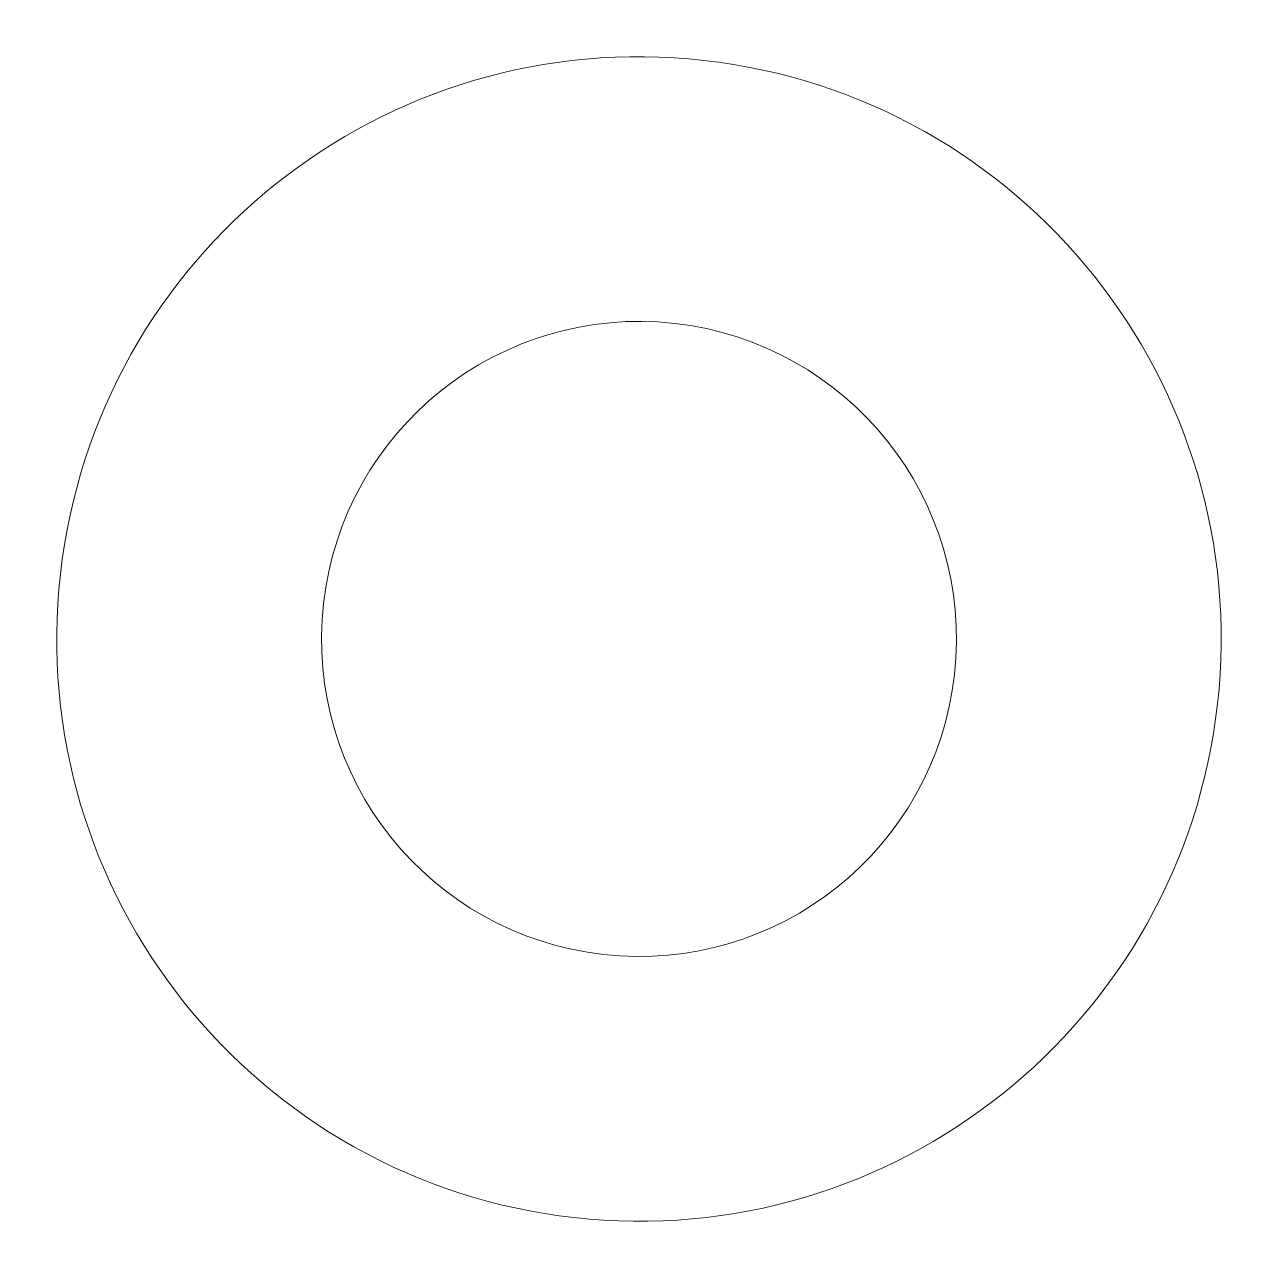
# Model space of a CAD drawing. Header units: inches. Extents: x -600 to 1443, y -822 to 226.
# Drawn here: x 753.71 to 786.61, y 112.16 to 145.06 of the extents above; entities that cross this region are included whole.
import ezdxf

# ---------------------------------------------------------------- set-up
doc = ezdxf.new("R2010")
doc.units = ezdxf.units.IN
doc.header["$MEASUREMENT"] = 0
doc.layers.add('Layer 1', color=7, linetype='Continuous')

# ---------------------------------------------------------------- blocks, each defined once
blk = doc.blocks.new('block 6')
at = {"layer": 'Layer 1', "color": 7, "lineweight": 18, "true_color": 0xffffff}
blk.add_open_spline([(785.652, 126.872), (786.613, 135.428), (780.456, 143.145), (771.898, 144.106), (763.342, 145.065), (755.628, 138.907), (754.668, 130.35), (753.707, 121.795), (759.865, 114.079), (768.422, 113.118), (776.979, 112.159), (784.693, 118.317), (785.652, 126.872), (785.652, 126.872), (785.652, 126.872), (785.652, 126.872)], degree=3, knots=[0, 0, 0, 0, 1, 1, 1, 2, 2, 2, 3, 3, 3, 4, 4, 4, 5, 5, 5, 5], dxfattribs=at)
blk = doc.blocks.new('block 7')
at = {"layer": 'Layer 1', "color": 7, "lineweight": 18, "true_color": 0xffffff}
blk.add_open_spline([(778.61, 127.663), (779.133, 132.331), (775.775, 136.538), (771.109, 137.063), (766.442, 137.586), (762.234, 134.227), (761.711, 129.561), (761.186, 124.895), (764.545, 120.686), (769.212, 120.163), (773.879, 119.639), (778.087, 122.999), (778.61, 127.663), (778.61, 127.663), (778.61, 127.663), (778.61, 127.663)], degree=3, knots=[0, 0, 0, 0, 1, 1, 1, 2, 2, 2, 3, 3, 3, 4, 4, 4, 5, 5, 5, 5], dxfattribs=at)

msp = doc.modelspace()

# ---------------------------------------------------------------- block references
at = {"layer": 'Layer 1'}
for name in ['block 6', 'block 7']:
    msp.add_blockref(name, (0, 0), dxfattribs=at)

doc.saveas('drawing.dxf')
